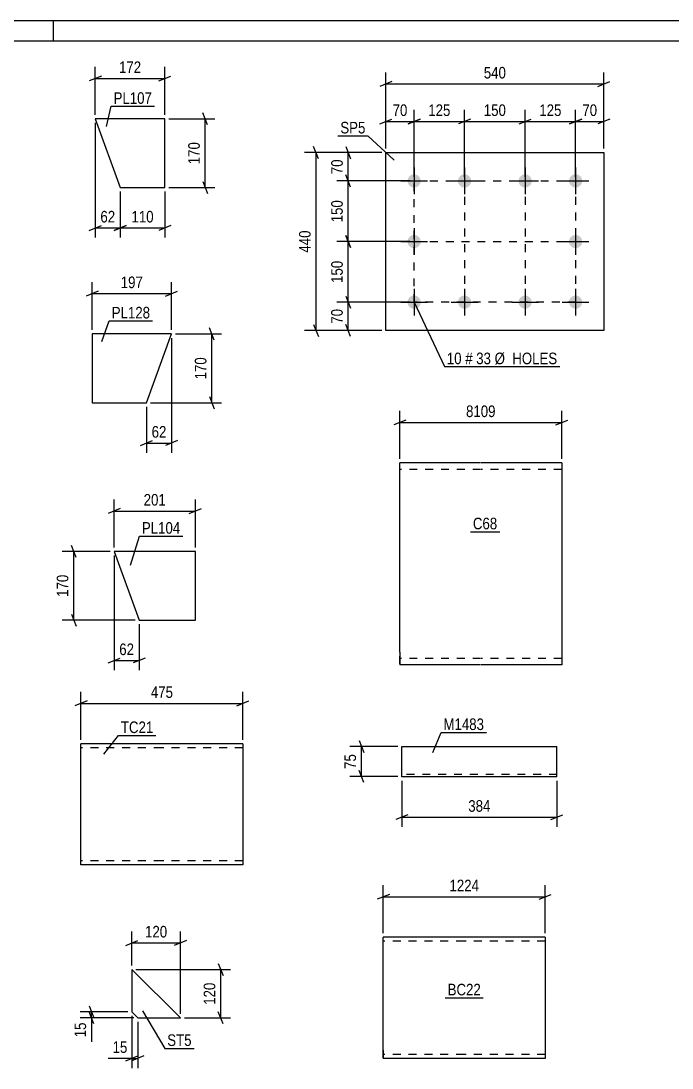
# Model space of a CAD drawing. Header units: millimetres. Extents: x 0 to 594, y 0 to 420.
# Drawn here: x 165.9 to 327.2, y 160.8 to 420 of the extents above; entities that cross this region are included whole.
import ezdxf

# ---------------------------------------------------------------- set-up
doc = ezdxf.new("R2010")
doc.units = ezdxf.units.MM
doc.linetypes.add('DXK_LINE_DOT2', pattern=[3.9198, 1.9599, -1.9599])
doc.styles.add('Arial Narrow', font='ARIALN.TTF', dxfattribs={"height": 0.2})

# ---------------------------------------------------------------- blocks, each defined once
blk = doc.blocks.new('Unknown-284929833-1131')
at = {"color": 5, "linetype": 'Continuous'}
for p, q in [((594, 420), (0, 420)), ((174, 415), (174, 420)), ((589, 415), (5, 415))]:
    blk.add_line(p, q, dxfattribs=at)
blk = doc.blocks.new('Part-284929833-7754 - 7747')
at = {"color": 2, "linetype": 'Continuous'}
for p, q in [((279.77, 310.61), (259.77, 310.61)), ((259.77, 263.81), (259.77, 310.61)), ((299.87, 310.61), (279.87, 310.61)), ((299.87, 310.61), (299.87, 260.61)), ((259.77, 263.81), (259.77, 260.61)), ((279.77, 260.61), (259.77, 260.61)), ((299.87, 260.61), (279.87, 260.61))]:
    blk.add_line(p, q, dxfattribs=at)
at = {"color": 7, "linetype": 'DXK_LINE_DOT2'}
for p, q in [((279.77, 309.01), (259.77, 309.01)), ((299.87, 309.01), (279.87, 309.01)), ((259.77, 260.85), (259.77, 263.81)), ((279.77, 262.21), (259.77, 262.21)), ((299.87, 262.21), (279.87, 262.21))]:
    blk.add_line(p, q, dxfattribs=at)
blk = doc.blocks.new('Part-284929833-5755 - 5749')
at = {"color": 2, "linetype": 'Continuous'}
for p, q in [((275.67, 193.23), (255.67, 193.23)), ((255.67, 165.23), (255.67, 193.23)), ((295.77, 193.23), (275.77, 193.23)), ((295.77, 193.23), (295.77, 193.08)), ((295.77, 193.08), (295.77, 163.23)), ((255.67, 165.23), (255.67, 163.23)), ((275.67, 163.23), (255.67, 163.23)), ((295.77, 163.23), (275.77, 163.23))]:
    blk.add_line(p, q, dxfattribs=at)
at = {"color": 7, "linetype": 'DXK_LINE_DOT2'}
for p, q in [((275.67, 192.23), (255.67, 192.23)), ((295.77, 192.23), (275.77, 192.23)), ((255.67, 163.38), (255.67, 165.23)), ((255.67, 164.23), (255.67, 164.31)), ((275.67, 164.23), (255.67, 164.23)), ((295.77, 164.23), (275.77, 164.23)), ((295.77, 164.23), (295.77, 164.31))]:
    blk.add_line(p, q, dxfattribs=at)
blk = doc.blocks.new('Part-284929833-7010 - 7004')
at = {"color": 2, "linetype": 'Continuous'}
for p, q in [((184.34, 395.77), (190.52, 378.77)), ((201.56, 395.77), (184.34, 395.77)), ((201.56, 378.77), (201.56, 395.77)), ((190.52, 378.77), (201.56, 378.77))]:
    blk.add_line(p, q, dxfattribs=at)
blk = doc.blocks.new('Part-284929833-7078 - 7072')
at = {"color": 2, "linetype": 'Continuous'}
for p, q in [((183.56, 342.52), (183.56, 325.52)), ((203.21, 342.52), (183.56, 342.52)), ((197.03, 325.52), (203.21, 342.52)), ((183.56, 325.52), (197.03, 325.52))]:
    blk.add_line(p, q, dxfattribs=at)
blk = doc.blocks.new('Part-284929833-7143 - 7137')
at = {"color": 2, "linetype": 'Continuous'}
for p, q in [((189.01, 288.7), (195.19, 271.7)), ((209.12, 288.7), (189.01, 288.7)), ((209.12, 271.7), (209.12, 288.7)), ((195.19, 271.7), (209.12, 271.7))]:
    blk.add_line(p, q, dxfattribs=at)
blk = doc.blocks.new('Part-284929833-7209 - 7202')
at = {"color": 2, "linetype": 'Continuous'}
for p, q in [((200.79, 241.1), (180.79, 241.1)), ((180.79, 213.1), (180.79, 241.1)), ((220.89, 241.1), (200.89, 241.1)), ((220.89, 241.1), (220.89, 211.1)), ((180.79, 211.1), (180.79, 213.1)), ((200.79, 211.1), (180.79, 211.1)), ((220.89, 211.1), (200.89, 211.1))]:
    blk.add_line(p, q, dxfattribs=at)
at = {"color": 7, "linetype": 'DXK_LINE_DOT2'}
for p, q in [((200.79, 240.1), (180.79, 240.1)), ((220.89, 240.1), (200.89, 240.1)), ((180.79, 211.26), (180.79, 213.1)), ((180.79, 212.1), (180.79, 212.18)), ((200.79, 212.1), (180.79, 212.1)), ((220.89, 212.1), (200.89, 212.1)), ((220.89, 212.1), (220.89, 212.18))]:
    blk.add_line(p, q, dxfattribs=at)
blk = doc.blocks.new('Part-284929833-7256 - 7250')
at = {"color": 2, "linetype": 'Continuous'}
for p, q in [((193.4, 185.24), (193.4, 174.74)), ((193.4, 185.24), (205.4, 173.24)), ((193.4, 174.74), (194.9, 173.24)), ((194.9, 173.24), (205.4, 173.24))]:
    blk.add_line(p, q, dxfattribs=at)
blk = doc.blocks.new('Bolt-284929833-7461 - 7427')
at = {"linetype": 'Continuous'}
for points in [[(263.3, 382.05, -1), (263.3, 378.75, -1)], [(275.8, 382.05, -1), (275.8, 378.75, -1)], [(290.8, 382.05, -1), (290.8, 378.75, -1)], [(303.3, 382.05, -1), (303.3, 378.75, -1)], [(263.3, 367.05, -1), (263.3, 363.75, -1)], [(303.3, 367.05, -1), (303.3, 363.75, -1)], [(263.3, 352.05, -1), (263.3, 348.75, -1)], [(275.8, 352.05, -1), (275.8, 348.75, -1)], [(290.8, 352.05, -1), (290.8, 348.75, -1)], [(303.3, 352.05, -1), (303.3, 348.75, -1)]]:
    blk.add_hatch(color=1, dxfattribs=at).paths.add_polyline_path(points)
at = {"color": 1, "linetype": 'Continuous'}
for p, q in [((263.3, 383.7), (263.3, 377.1)), ((275.8, 383.7), (275.8, 377.1)), ((290.8, 383.7), (290.8, 377.1)), ((303.3, 383.7), (303.3, 377.1)), ((260, 380.4), (266.6, 380.4)), ((272.5, 380.4), (279.1, 380.4)), ((287.5, 380.4), (294.1, 380.4)), ((300, 380.4), (306.6, 380.4)), ((263.3, 368.7), (263.3, 362.1)), ((303.3, 368.7), (303.3, 362.1)), ((260, 365.4), (266.6, 365.4)), ((300, 365.4), (306.6, 365.4)), ((263.3, 353.7), (263.3, 347.1)), ((275.8, 353.7), (275.8, 347.1)), ((290.8, 353.7), (290.8, 347.1)), ((303.3, 353.7), (303.3, 347.1)), ((260, 350.4), (266.6, 350.4)), ((272.5, 350.4), (279.1, 350.4)), ((287.5, 350.4), (294.1, 350.4)), ((300, 350.4), (306.6, 350.4))]:
    blk.add_line(p, q, dxfattribs=at)
blk = doc.blocks.new('Part-284929833-7466 - 7427')
at = {"color": 2, "linetype": 'Continuous'}
for p, q in [((256.3, 343.4), (256.3, 387.4)), ((256.3, 387.4), (310.3, 387.4)), ((310.3, 387.4), (310.3, 343.4)), ((310.3, 343.4), (256.3, 343.4))]:
    blk.add_line(p, q, dxfattribs=at)
blk = doc.blocks.new('Part-284929833-7573 - 7567')
at = {"color": 2, "linetype": 'Continuous'}
for p, q in [((260.26, 232.93), (260.26, 240.43)), ((260.26, 240.43), (298.67, 240.43)), ((298.67, 232.93), (298.67, 240.43)), ((298.67, 232.93), (260.26, 232.93))]:
    blk.add_line(p, q, dxfattribs=at)
at = {"color": 7, "linetype": 'DXK_LINE_DOT2'}
for p, q in [((298.67, 233.53), (260.26, 233.53)), ((260.26, 232.93), (260.26, 233.03))]:
    blk.add_line(p, q, dxfattribs=at)
blk = doc.blocks.new('Rectangle-284929833-11296 - 7427')
at = {"color": 1, "linetype": 'DXK_LINE_DOT2'}
blk.add_lwpolyline([(263.3, 380.4), (303.3, 380.4), (303.3, 350.4), (263.3, 350.4), (263.3, 380.4)], close=True, dxfattribs=at)
blk = doc.blocks.new('Line-284929833-11306 - 7427')
at = {"color": 1, "linetype": 'DXK_LINE_DOT2'}
blk.add_line((275.8, 380.4), (275.8, 350.4), dxfattribs=at)
blk = doc.blocks.new('Line-284929833-11313 - 7427')
at = {"color": 1, "linetype": 'DXK_LINE_DOT2'}
blk.add_line((290.8, 380.4), (290.8, 350.4), dxfattribs=at)
blk = doc.blocks.new('Line-284929833-11320 - 7427')
at = {"color": 1, "linetype": 'DXK_LINE_DOT2'}
blk.add_line((263.3, 365.4), (303.3, 365.4), dxfattribs=at)
blk = doc.blocks.new('StraightDimension-284929833-7757 - 7747')
at = {"color": 7, "linetype": 'Continuous'}
for p, q in [((259.77, 311.61), (259.77, 323.46)), ((299.87, 311.61), (299.87, 323.46)), ((261.27, 321.21), (258.27, 320.01)), ((259.77, 320.61), (299.87, 320.61)), ((298.37, 320.01), (301.37, 321.21))]:
    blk.add_line(p, q, dxfattribs=at)
at = {"color": 0}
blk.add_wipeout([(284.07, 321.36), (284.07, 325.56), (275.56, 325.56), (275.56, 321.36)], dxfattribs=at)
at = {"color": 3, "style": 'Arial Narrow'}
blk.add_text('8109', height=2.863, dxfattribs=at).set_placement((276.16, 321.96))
blk = doc.blocks.new('StraightDimension-284929833-5758 - 5749')
at = {"color": 7, "linetype": 'Continuous'}
for p, q in [((255.67, 194.23), (255.67, 206.08)), ((295.77, 194.23), (295.77, 206.08)), ((257.17, 203.83), (254.17, 202.63)), ((255.67, 203.23), (295.77, 203.23)), ((294.27, 202.63), (297.27, 203.83))]:
    blk.add_line(p, q, dxfattribs=at)
at = {"color": 0}
blk.add_wipeout([(279.98, 203.98), (279.98, 208.18), (271.46, 208.18), (271.46, 203.98)], dxfattribs=at)
at = {"color": 3, "style": 'Arial Narrow'}
blk.add_text('1224', height=2.863, dxfattribs=at).set_placement((272.06, 204.58))
blk = doc.blocks.new('StraightDimension-284929833-7058 - 7004')
at = {"color": 7, "linetype": 'Continuous'}
for p, q in [((212.16, 394.27), (210.96, 397.27)), ((202.56, 395.77), (213.96, 395.77)), ((211.56, 378.77), (211.56, 395.77)), ((202.56, 378.77), (213.96, 378.77)), ((210.96, 380.27), (212.16, 377.27))]:
    blk.add_line(p, q, dxfattribs=at)
at = {"color": 0}
blk.add_wipeout([(210.81, 390.61), (206.61, 390.61), (206.61, 383.93), (210.81, 383.93)], dxfattribs=at)
at = {"color": 3, "style": 'Arial Narrow'}
blk.add_text('170', height=2.863, rotation=90.0002, dxfattribs=at).set_placement((210.21, 384.53))
blk = doc.blocks.new('StraightDimension-284929833-7012 - 7004')
at = {"color": 7, "linetype": 'Continuous'}
for p, q in [((184.34, 396.77), (184.34, 408.62)), ((201.56, 396.77), (201.56, 408.62)), ((185.84, 406.37), (182.84, 405.17)), ((184.34, 405.77), (201.56, 405.77)), ((200.06, 405.17), (203.06, 406.37))]:
    blk.add_line(p, q, dxfattribs=at)
at = {"color": 0}
blk.add_wipeout([(196.29, 406.52), (196.29, 410.72), (189.61, 410.72), (189.61, 406.52)], dxfattribs=at)
at = {"color": 3, "style": 'Arial Narrow'}
blk.add_text('172', height=2.863, dxfattribs=at).set_placement((190.21, 407.12))
blk = doc.blocks.new('StraightDimension-284929833-7023 - 7004')
at = {"color": 7, "linetype": 'Continuous'}
for p, q in [((184.34, 394.77), (184.34, 366.37)), ((190.52, 377.77), (190.52, 366.37)), ((182.84, 368.17), (185.84, 369.37)), ((184.34, 368.77), (190.52, 368.77)), ((192.02, 369.37), (189.02, 368.17))]:
    blk.add_line(p, q, dxfattribs=at)
at = {"color": 0}
blk.add_wipeout([(189.86, 369.52), (189.86, 373.72), (185, 373.72), (185, 369.52)], dxfattribs=at)
at = {"color": 3, "style": 'Arial Narrow'}
blk.add_text('62', height=2.863, dxfattribs=at).set_placement((185.6, 370.12))
blk = doc.blocks.new('StraightDimension-284929833-7040 - 7004')
at = {"color": 7, "linetype": 'Continuous'}
for p, q in [((190.52, 377.77), (190.52, 366.37)), ((201.56, 377.77), (201.56, 366.37)), ((189.02, 368.17), (192.02, 369.37)), ((190.52, 368.77), (201.56, 368.77)), ((203.06, 369.37), (200.06, 368.17))]:
    blk.add_line(p, q, dxfattribs=at)
at = {"color": 0}
blk.add_wipeout([(199.38, 369.52), (199.38, 373.72), (192.7, 373.72), (192.7, 369.52)], dxfattribs=at)
at = {"color": 3, "style": 'Arial Narrow'}
blk.add_text('110', height=2.863, dxfattribs=at).set_placement((193.3, 370.12))
blk = doc.blocks.new('StraightDimension-284929833-7080 - 7072')
at = {"color": 7, "linetype": 'Continuous'}
for p, q in [((183.56, 343.52), (183.56, 355.37)), ((203.21, 343.52), (203.21, 355.37)), ((185.06, 353.12), (182.06, 351.92)), ((183.56, 352.52), (203.21, 352.52)), ((201.71, 351.92), (204.71, 353.12))]:
    blk.add_line(p, q, dxfattribs=at)
at = {"color": 0}
blk.add_wipeout([(196.73, 353.27), (196.73, 357.47), (190.04, 357.47), (190.04, 353.27)], dxfattribs=at)
at = {"color": 3, "style": 'Arial Narrow'}
blk.add_text('197', height=2.863, dxfattribs=at).set_placement((190.64, 353.87))
blk = doc.blocks.new('StraightDimension-284929833-7091 - 7072')
at = {"color": 7, "linetype": 'Continuous'}
for p, q in [((203.21, 341.52), (203.21, 313.12)), ((197.03, 324.52), (197.03, 313.12)), ((195.53, 314.92), (198.53, 316.12)), ((197.03, 315.52), (203.21, 315.52)), ((204.71, 316.12), (201.71, 314.92))]:
    blk.add_line(p, q, dxfattribs=at)
at = {"color": 0}
blk.add_wipeout([(202.55, 316.27), (202.55, 320.47), (197.69, 320.47), (197.69, 316.27)], dxfattribs=at)
at = {"color": 3, "style": 'Arial Narrow'}
blk.add_text('62', height=2.863, dxfattribs=at).set_placement((198.29, 316.87))
blk = doc.blocks.new('StraightDimension-284929833-7109 - 7072')
at = {"color": 7, "linetype": 'Continuous'}
for p, q in [((204.21, 342.52), (215.61, 342.52)), ((213.81, 341.02), (212.61, 344.02)), ((213.21, 325.52), (213.21, 342.52)), ((212.61, 327.02), (213.81, 324.02)), ((198.03, 325.52), (215.61, 325.52))]:
    blk.add_line(p, q, dxfattribs=at)
at = {"color": 0}
blk.add_wipeout([(212.46, 337.36), (208.26, 337.36), (208.26, 330.68), (212.46, 330.68)], dxfattribs=at)
at = {"color": 3, "style": 'Arial Narrow'}
blk.add_text('170', height=2.863, rotation=90.0002, dxfattribs=at).set_placement((211.86, 331.28))
blk = doc.blocks.new('StraightDimension-284929833-7174 - 7137')
at = {"color": 7, "linetype": 'Continuous'}
for p, q in [((188.01, 288.7), (176.16, 288.7)), ((179.61, 287.2), (178.41, 290.2)), ((179.01, 271.7), (179.01, 288.7)), ((178.41, 273.2), (179.61, 270.2)), ((194.19, 271.7), (176.16, 271.7))]:
    blk.add_line(p, q, dxfattribs=at)
at = {"color": 0}
blk.add_wipeout([(178.26, 283.54), (174.06, 283.54), (174.06, 276.86), (178.26, 276.86)], dxfattribs=at)
at = {"color": 3, "style": 'Arial Narrow'}
blk.add_text('170', height=2.863, rotation=90.0002, dxfattribs=at).set_placement((177.66, 277.46))
blk = doc.blocks.new('StraightDimension-284929833-7145 - 7137')
at = {"color": 7, "linetype": 'Continuous'}
for p, q in [((189.01, 289.7), (189.01, 301.55)), ((209.12, 289.7), (209.12, 301.55)), ((190.51, 299.3), (187.51, 298.1)), ((189.01, 298.7), (209.12, 298.7)), ((207.62, 298.1), (210.62, 299.3))]:
    blk.add_line(p, q, dxfattribs=at)
at = {"color": 0}
blk.add_wipeout([(202.41, 299.45), (202.41, 303.65), (195.72, 303.65), (195.72, 299.45)], dxfattribs=at)
at = {"color": 3, "style": 'Arial Narrow'}
blk.add_text('201', height=2.863, dxfattribs=at).set_placement((196.32, 300.05))
blk = doc.blocks.new('StraightDimension-284929833-7156 - 7137')
at = {"color": 7, "linetype": 'Continuous'}
for p, q in [((189.01, 287.7), (189.01, 259.3)), ((195.19, 270.7), (195.19, 259.3)), ((187.51, 261.1), (190.51, 262.3)), ((196.69, 262.3), (193.69, 261.1)), ((189.01, 261.7), (195.19, 261.7))]:
    blk.add_line(p, q, dxfattribs=at)
at = {"color": 0}
blk.add_wipeout([(194.53, 262.45), (194.53, 266.65), (189.67, 266.65), (189.67, 262.45)], dxfattribs=at)
at = {"color": 3, "style": 'Arial Narrow'}
blk.add_text('62', height=2.863, dxfattribs=at).set_placement((190.27, 263.05))
blk = doc.blocks.new('StraightDimension-284929833-7212 - 7202')
at = {"color": 7, "linetype": 'Continuous'}
for p, q in [((182.29, 251.7), (179.29, 250.5)), ((180.79, 242.1), (180.79, 253.95)), ((219.39, 250.5), (222.39, 251.7)), ((220.89, 242.1), (220.89, 253.95)), ((180.79, 251.1), (220.89, 251.1))]:
    blk.add_line(p, q, dxfattribs=at)
at = {"color": 0}
blk.add_wipeout([(204.18, 251.85), (204.18, 256.05), (197.5, 256.05), (197.5, 251.85)], dxfattribs=at)
at = {"color": 3, "style": 'Arial Narrow'}
blk.add_text('475', height=2.863, dxfattribs=at).set_placement((198.1, 252.45))
blk = doc.blocks.new('StraightDimension-284929833-7265 - 7250')
at = {"color": 7, "linetype": 'Continuous'}
for p, q in [((182.8, 176.24), (184, 173.24)), ((192.4, 174.74), (180.55, 174.74)), ((184, 171.74), (182.8, 174.74)), ((183.4, 173.24), (183.4, 174.74)), ((193.9, 173.24), (180.55, 173.24))]:
    blk.add_line(p, q, dxfattribs=at)
at = {"color": 0}
blk.add_wipeout([(182.65, 172.71), (178.45, 172.71), (178.45, 167.85), (182.65, 167.85)], dxfattribs=at)
at = {"color": 7, "linetype": 'Continuous'}
blk.add_line((183.4, 173.24), (183.4, 167.33), dxfattribs=at)
blk.add_line((183.4, 173.24), (183.4, 167.33), dxfattribs=at)
at = {"color": 3, "style": 'Arial Narrow'}
blk.add_text('15', height=2.863, rotation=90.0002, dxfattribs=at).set_placement((182.05, 168.45))
blk = doc.blocks.new('StraightDimension-284929833-7276 - 7250')
at = {"color": 7, "linetype": 'Continuous'}
for p, q in [((193.4, 186.24), (193.4, 194.65)), ((205.4, 174.24), (205.4, 194.65)), ((191.9, 191.2), (194.9, 192.4)), ((193.4, 191.8), (205.4, 191.8)), ((206.9, 192.4), (203.9, 191.2))]:
    blk.add_line(p, q, dxfattribs=at)
at = {"color": 0}
blk.add_wipeout([(202.75, 192.55), (202.75, 196.75), (196.06, 196.75), (196.06, 192.55)], dxfattribs=at)
at = {"color": 3, "style": 'Arial Narrow'}
blk.add_text('120', height=2.863, dxfattribs=at).set_placement((196.66, 193.15))
blk = doc.blocks.new('StraightDimension-284929833-7258 - 7250')
at = {"color": 7, "linetype": 'Continuous'}
for p, q in [((214.8, 186.74), (216, 183.74)), ((194.4, 185.24), (217.8, 185.24)), ((215.4, 173.24), (215.4, 185.24)), ((216, 171.74), (214.8, 174.74)), ((206.4, 173.24), (217.8, 173.24))]:
    blk.add_line(p, q, dxfattribs=at)
at = {"color": 0}
blk.add_wipeout([(214.65, 182.58), (210.45, 182.58), (210.45, 175.89), (214.65, 175.89)], dxfattribs=at)
at = {"color": 3, "style": 'Arial Narrow'}
blk.add_text('120', height=2.863, rotation=90.0002, dxfattribs=at).set_placement((214.05, 176.49))
blk = doc.blocks.new('StraightDimension-284929833-7285 - 7250')
at = {"color": 7, "linetype": 'Continuous'}
for p, q in [((193.4, 173.74), (193.4, 160.84)), ((194.9, 172.24), (194.9, 160.84)), ((191.9, 162.64), (194.9, 163.84)), ((196.4, 163.84), (193.4, 162.64)), ((193.4, 163.24), (194.9, 163.24))]:
    blk.add_line(p, q, dxfattribs=at)
at = {"color": 0}
blk.add_wipeout([(192.88, 163.99), (192.88, 168.19), (188.02, 168.19), (188.02, 163.99)], dxfattribs=at)
at = {"color": 7, "linetype": 'Continuous'}
blk.add_line((193.4, 163.24), (187.5, 163.24), dxfattribs=at)
blk.add_line((193.4, 163.24), (187.5, 163.24), dxfattribs=at)
at = {"color": 3, "style": 'Arial Narrow'}
blk.add_text('15', height=2.863, dxfattribs=at).set_placement((188.62, 164.59))
blk = doc.blocks.new('StraightDimension-284929833-7468 - 7427')
at = {"color": 7, "linetype": 'Continuous'}
for p, q in [((256.3, 388.4), (256.3, 407.25)), ((310.3, 388.4), (310.3, 407.25)), ((257.8, 405), (254.8, 403.8)), ((256.3, 404.4), (310.3, 404.4)), ((308.8, 403.8), (311.8, 405))]:
    blk.add_line(p, q, dxfattribs=at)
at = {"color": 0}
blk.add_wipeout([(286.64, 405.15), (286.64, 409.35), (279.96, 409.35), (279.96, 405.15)], dxfattribs=at)
at = {"color": 3, "style": 'Arial Narrow'}
blk.add_text('540', height=2.863, dxfattribs=at).set_placement((280.56, 405.75))
blk = doc.blocks.new('StraightDimension-284929833-7479 - 7427')
at = {"color": 7, "linetype": 'Continuous'}
for p, q in [((256.3, 388.4), (256.3, 397.98)), ((263.3, 381.4), (263.3, 397.98)), ((254.8, 394.53), (257.8, 395.73)), ((256.3, 395.13), (263.3, 395.13)), ((264.8, 395.73), (261.8, 394.53))]:
    blk.add_line(p, q, dxfattribs=at)
at = {"color": 0}
blk.add_wipeout([(262.23, 395.88), (262.23, 400.08), (257.37, 400.08), (257.37, 395.88)], dxfattribs=at)
at = {"color": 3, "style": 'Arial Narrow'}
blk.add_text('70', height=2.863, dxfattribs=at).set_placement((257.97, 396.48))
blk = doc.blocks.new('StraightDimension-284929833-7489 - 7427')
at = {"color": 7, "linetype": 'Continuous'}
for p, q in [((263.3, 381.4), (263.3, 397.98)), ((275.8, 381.4), (275.8, 397.98)), ((261.8, 394.53), (264.8, 395.73)), ((263.3, 395.13), (275.8, 395.13)), ((277.3, 395.73), (274.3, 394.53))]:
    blk.add_line(p, q, dxfattribs=at)
at = {"color": 0}
blk.add_wipeout([(272.89, 395.88), (272.89, 400.08), (266.21, 400.08), (266.21, 395.88)], dxfattribs=at)
at = {"color": 3, "style": 'Arial Narrow'}
blk.add_text('125', height=2.863, dxfattribs=at).set_placement((266.81, 396.48))
blk = doc.blocks.new('StraightDimension-284929833-7491 - 7427')
at = {"color": 7, "linetype": 'Continuous'}
for p, q in [((275.8, 381.4), (275.8, 397.98)), ((290.8, 381.4), (290.8, 397.98)), ((277.3, 395.73), (274.3, 394.53)), ((275.8, 395.13), (290.8, 395.13)), ((289.3, 394.53), (292.3, 395.73))]:
    blk.add_line(p, q, dxfattribs=at)
at = {"color": 0}
blk.add_wipeout([(286.64, 395.88), (286.64, 400.08), (279.96, 400.08), (279.96, 395.88)], dxfattribs=at)
at = {"color": 3, "style": 'Arial Narrow'}
blk.add_text('150', height=2.863, dxfattribs=at).set_placement((280.56, 396.48))
blk = doc.blocks.new('StraightDimension-284929833-7493 - 7427')
at = {"color": 7, "linetype": 'Continuous'}
for p, q in [((290.8, 381.4), (290.8, 397.98)), ((303.3, 381.4), (303.3, 397.98)), ((289.3, 394.53), (292.3, 395.73)), ((290.8, 395.13), (303.3, 395.13)), ((304.8, 395.73), (301.8, 394.53))]:
    blk.add_line(p, q, dxfattribs=at)
at = {"color": 0}
blk.add_wipeout([(300.39, 395.88), (300.39, 400.08), (293.71, 400.08), (293.71, 395.88)], dxfattribs=at)
at = {"color": 3, "style": 'Arial Narrow'}
blk.add_text('125', height=2.863, dxfattribs=at).set_placement((294.31, 396.48))
blk = doc.blocks.new('StraightDimension-284929833-7495 - 7427')
at = {"color": 7, "linetype": 'Continuous'}
for p, q in [((303.3, 381.4), (303.3, 397.98)), ((310.3, 388.4), (310.3, 397.98)), ((301.8, 394.53), (304.8, 395.73)), ((303.3, 395.13), (310.3, 395.13)), ((311.8, 395.73), (308.8, 394.53))]:
    blk.add_line(p, q, dxfattribs=at)
at = {"color": 0}
blk.add_wipeout([(309.23, 395.88), (309.23, 400.08), (304.37, 400.08), (304.37, 395.88)], dxfattribs=at)
at = {"color": 3, "style": 'Arial Narrow'}
blk.add_text('70', height=2.863, dxfattribs=at).set_placement((304.97, 396.48))
blk = doc.blocks.new('StraightDimension-284929833-7506 - 7427')
at = {"color": 7, "linetype": 'Continuous'}
for p, q in [((239.62, 385.9), (238.42, 388.9)), ((255.3, 387.4), (236.17, 387.4)), ((239.02, 343.4), (239.02, 387.4)), ((238.42, 344.9), (239.62, 341.9)), ((255.3, 343.4), (236.17, 343.4))]:
    blk.add_line(p, q, dxfattribs=at)
at = {"color": 0}
blk.add_wipeout([(238.27, 368.74), (234.07, 368.74), (234.07, 362.06), (238.27, 362.06)], dxfattribs=at)
at = {"color": 3, "style": 'Arial Narrow'}
blk.add_text('440', height=2.863, rotation=90.0002, dxfattribs=at).set_placement((237.67, 362.66))
blk = doc.blocks.new('StraightDimension-284929833-7517 - 7427')
at = {"color": 7, "linetype": 'Continuous'}
for p, q in [((262.3, 350.4), (244.12, 350.4)), ((246.37, 351.9), (247.57, 348.9)), ((246.97, 343.4), (246.97, 350.4)), ((247.57, 341.9), (246.37, 344.9)), ((255.3, 343.4), (244.12, 343.4))]:
    blk.add_line(p, q, dxfattribs=at)
at = {"color": 0}
blk.add_wipeout([(246.22, 349.33), (242.02, 349.33), (242.02, 344.47), (246.22, 344.47)], dxfattribs=at)
at = {"color": 3, "style": 'Arial Narrow'}
blk.add_text('70', height=2.863, rotation=90.0002, dxfattribs=at).set_placement((245.62, 345.07))
blk = doc.blocks.new('StraightDimension-284929833-7527 - 7427')
at = {"color": 7, "linetype": 'Continuous'}
for p, q in [((247.57, 363.9), (246.37, 366.9)), ((262.3, 365.4), (244.12, 365.4)), ((246.97, 350.4), (246.97, 365.4)), ((262.3, 350.4), (244.12, 350.4)), ((246.37, 351.9), (247.57, 348.9))]:
    blk.add_line(p, q, dxfattribs=at)
at = {"color": 0}
blk.add_wipeout([(246.22, 361.24), (242.02, 361.24), (242.02, 354.56), (246.22, 354.56)], dxfattribs=at)
at = {"color": 3, "style": 'Arial Narrow'}
blk.add_text('150', height=2.863, rotation=90.0002, dxfattribs=at).set_placement((245.62, 355.16))
blk = doc.blocks.new('StraightDimension-284929833-7529 - 7427')
at = {"color": 7, "linetype": 'Continuous'}
for p, q in [((247.57, 378.9), (246.37, 381.9)), ((262.3, 380.4), (244.12, 380.4)), ((246.97, 365.4), (246.97, 380.4)), ((246.37, 366.9), (247.57, 363.9)), ((262.3, 365.4), (244.12, 365.4))]:
    blk.add_line(p, q, dxfattribs=at)
at = {"color": 0}
blk.add_wipeout([(246.22, 376.24), (242.02, 376.24), (242.02, 369.56), (246.22, 369.56)], dxfattribs=at)
at = {"color": 3, "style": 'Arial Narrow'}
blk.add_text('150', height=2.863, rotation=90.0002, dxfattribs=at).set_placement((245.62, 370.16))
blk = doc.blocks.new('StraightDimension-284929833-7531 - 7427')
at = {"color": 7, "linetype": 'Continuous'}
for p, q in [((246.37, 388.9), (247.57, 385.9)), ((255.3, 387.4), (244.12, 387.4)), ((246.97, 380.4), (246.97, 387.4)), ((247.57, 378.9), (246.37, 381.9)), ((262.3, 380.4), (244.12, 380.4))]:
    blk.add_line(p, q, dxfattribs=at)
at = {"color": 0}
blk.add_wipeout([(246.22, 386.33), (242.02, 386.33), (242.02, 381.47), (246.22, 381.47)], dxfattribs=at)
at = {"color": 3, "style": 'Arial Narrow'}
blk.add_text('70', height=2.863, rotation=90.0002, dxfattribs=at).set_placement((245.62, 382.07))
blk = doc.blocks.new('StraightDimension-284929833-7586 - 7567')
at = {"color": 7, "linetype": 'Continuous'}
for p, q in [((249.66, 241.93), (250.86, 238.93)), ((259.26, 240.43), (247.41, 240.43)), ((250.26, 232.98), (250.26, 240.43)), ((250.86, 231.48), (249.66, 234.48)), ((259.26, 232.98), (247.41, 232.98))]:
    blk.add_line(p, q, dxfattribs=at)
at = {"color": 0}
blk.add_wipeout([(249.51, 239.14), (245.31, 239.14), (245.31, 234.28), (249.51, 234.28)], dxfattribs=at)
at = {"color": 3, "style": 'Arial Narrow'}
blk.add_text('75', height=2.863, rotation=90.0002, dxfattribs=at).set_placement((248.91, 234.88))
blk = doc.blocks.new('StraightDimension-284929833-7575 - 7567')
at = {"color": 7, "linetype": 'Continuous'}
for p, q in [((260.26, 231.93), (260.26, 220.53)), ((298.67, 231.93), (298.67, 220.53)), ((261.76, 223.53), (258.76, 222.33)), ((260.26, 222.93), (298.67, 222.93)), ((297.17, 222.33), (300.17, 223.53))]:
    blk.add_line(p, q, dxfattribs=at)
at = {"color": 0}
blk.add_wipeout([(282.8, 223.68), (282.8, 227.88), (276.12, 227.88), (276.12, 223.68)], dxfattribs=at)
at = {"color": 3, "style": 'Arial Narrow'}
blk.add_text('384', height=2.863, dxfattribs=at).set_placement((276.72, 224.28))
blk = doc.blocks.new('Mark-284929833-7750 - 7747')
at = {"color": 0}
blk.add_wipeout([(283.89, 294.18), (283.89, 297.18), (277.86, 297.18), (277.86, 294.18)], dxfattribs=at)
blk.add_wipeout([(283.89, 294.18), (283.89, 297.18), (277.86, 297.18), (277.86, 294.18)], dxfattribs=at)
at = {"color": 30, "linetype": 'Continuous'}
blk.add_line((277.26, 293.58), (284.49, 293.58), dxfattribs=at)
at = {"color": 3, "style": 'Arial Narrow'}
blk.add_text('C68', height=2.863, dxfattribs=at).set_placement((277.86, 294.18))
blk = doc.blocks.new('Mark-284929833-5751 - 5749')
at = {"color": 0}
blk.add_wipeout([(279.83, 178.83), (279.83, 181.83), (271.61, 181.83), (271.61, 178.83)], dxfattribs=at)
blk.add_wipeout([(279.83, 178.83), (279.83, 181.83), (271.61, 181.83), (271.61, 178.83)], dxfattribs=at)
at = {"color": 30, "linetype": 'Continuous'}
blk.add_line((271.01, 178.23), (280.43, 178.23), dxfattribs=at)
at = {"color": 3, "style": 'Arial Narrow'}
blk.add_text('BC22', height=2.863, dxfattribs=at).set_placement((271.61, 178.83))
blk = doc.blocks.new('Mark-284929833-7006 - 7004')
at = {"color": 0}
blk.add_wipeout([(198.37, 399.48), (198.37, 402.48), (188.87, 402.48), (188.87, 399.48)], dxfattribs=at)
blk.add_wipeout([(198.37, 399.48), (198.37, 402.48), (188.87, 402.48), (188.87, 399.48)], dxfattribs=at)
at = {"color": 30, "linetype": 'Continuous'}
for p, q in [((187.08, 393.88), (188.27, 398.88)), ((188.27, 398.88), (198.97, 398.88))]:
    blk.add_line(p, q, dxfattribs=at)
at = {"color": 3, "style": 'Arial Narrow'}
blk.add_text('PL107', height=2.863, dxfattribs=at).set_placement((188.87, 399.48))
blk = doc.blocks.new('Mark-284929833-7074 - 7072')
at = {"color": 0}
blk.add_wipeout([(197.91, 346.37), (197.91, 349.37), (188.41, 349.37), (188.41, 346.37)], dxfattribs=at)
blk.add_wipeout([(197.91, 346.37), (197.91, 349.37), (188.41, 349.37), (188.41, 346.37)], dxfattribs=at)
at = {"color": 30, "linetype": 'Continuous'}
for p, q in [((185.98, 340.63), (187.81, 345.77)), ((187.81, 345.77), (198.51, 345.77))]:
    blk.add_line(p, q, dxfattribs=at)
at = {"color": 3, "style": 'Arial Narrow'}
blk.add_text('PL128', height=2.863, dxfattribs=at).set_placement((188.41, 346.37))
blk = doc.blocks.new('Mark-284929833-7139 - 7137')
at = {"color": 0}
blk.add_wipeout([(205.38, 293.09), (205.38, 296.09), (195.88, 296.09), (195.88, 293.09)], dxfattribs=at)
blk.add_wipeout([(205.38, 293.09), (205.38, 296.09), (195.88, 296.09), (195.88, 293.09)], dxfattribs=at)
at = {"color": 30, "linetype": 'Continuous'}
for p, q in [((193.06, 285.27), (195.28, 292.49)), ((195.28, 292.49), (205.98, 292.49))]:
    blk.add_line(p, q, dxfattribs=at)
at = {"color": 3, "style": 'Arial Narrow'}
blk.add_text('PL104', height=2.863, dxfattribs=at).set_placement((195.88, 293.09))
blk = doc.blocks.new('Mark-284929833-7205 - 7202')
at = {"color": 0}
blk.add_wipeout([(198.7, 243.75), (198.7, 246.75), (190.67, 246.75), (190.67, 243.75)], dxfattribs=at)
blk.add_wipeout([(198.7, 243.75), (198.7, 246.75), (190.67, 246.75), (190.67, 243.75)], dxfattribs=at)
at = {"color": 30, "linetype": 'Continuous'}
for p, q in [((186.43, 238.5), (190.07, 243.15)), ((190.07, 243.15), (199.3, 243.15))]:
    blk.add_line(p, q, dxfattribs=at)
at = {"color": 3, "style": 'Arial Narrow'}
blk.add_text('TC21', height=2.863, dxfattribs=at).set_placement((190.67, 243.75))
blk = doc.blocks.new('Mark-284929833-7252 - 7250')
at = {"color": 0}
blk.add_wipeout([(208.19, 166.31), (208.19, 169.31), (202.16, 169.31), (202.16, 166.31)], dxfattribs=at)
blk.add_wipeout([(208.19, 166.31), (208.19, 169.31), (202.16, 169.31), (202.16, 166.31)], dxfattribs=at)
at = {"color": 30, "linetype": 'Continuous'}
for p, q in [((196.06, 175), (201.56, 165.71)), ((201.56, 165.71), (208.79, 165.71))]:
    blk.add_line(p, q, dxfattribs=at)
at = {"color": 3, "style": 'Arial Narrow'}
blk.add_text('ST5', height=2.863, dxfattribs=at).set_placement((202.16, 166.31))
blk = doc.blocks.new('Mark-284929833-7462 - 7427')
at = {"color": 0}
blk.add_wipeout([(251.24, 392.16), (251.24, 395.16), (245.03, 395.16), (245.03, 392.16)], dxfattribs=at)
blk.add_wipeout([(251.24, 392.16), (251.24, 395.16), (245.03, 395.16), (245.03, 392.16)], dxfattribs=at)
at = {"color": 30, "linetype": 'Continuous'}
for p in [(244.43, 391.56), (258.4, 385.51)]:
    blk.add_line(p, (251.84, 391.56), dxfattribs=at)
at = {"color": 3, "style": 'Arial Narrow'}
blk.add_text('SP5', height=2.863, dxfattribs=at).set_placement((245.03, 392.16))
blk = doc.blocks.new('Mark-284929833-7457 - 7427')
at = {"color": 0}
blk.add_wipeout([(275.06, 335.04), (275.06, 338.04), (271.4, 338.04), (271.4, 335.04)], dxfattribs=at)
blk.add_wipeout([(275.06, 335.04), (275.06, 338.04), (271.4, 338.04), (271.4, 335.04)], dxfattribs=at)
at = {"color": 7, "linetype": 'Continuous'}
blk.add_line((263.3, 350.4), (270.8, 334.44), dxfattribs=at)
at = {"color": 0}
blk.add_wipeout([(277.78, 335.04), (277.78, 338.04), (275.96, 338.04), (275.96, 335.04)], dxfattribs=at)
blk.add_wipeout([(277.78, 335.04), (277.78, 338.04), (275.96, 338.04), (275.96, 335.04)], dxfattribs=at)
at = {"color": 3, "style": 'Arial Narrow'}
blk.add_text('10', height=2.863, dxfattribs=at).set_placement((271.4, 335.04))
at = {"color": 0}
blk.add_wipeout([(282.34, 335.04), (282.34, 338.04), (278.68, 338.04), (278.68, 335.04)], dxfattribs=at)
blk.add_wipeout([(282.34, 335.04), (282.34, 338.04), (278.68, 338.04), (278.68, 335.04)], dxfattribs=at)
at = {"color": 3, "style": 'Arial Narrow'}
blk.add_text('#', height=2.86, dxfattribs=at).set_placement((275.96, 335.04))
at = {"color": 0}
blk.add_wipeout([(298.77, 335.04), (298.77, 338.04), (283.24, 338.04), (283.24, 335.04)], dxfattribs=at)
blk.add_wipeout([(298.77, 335.04), (298.77, 338.04), (283.24, 338.04), (283.24, 335.04)], dxfattribs=at)
at = {"color": 7, "linetype": 'Continuous'}
blk.add_line((270.8, 334.44), (299.37, 334.44), dxfattribs=at)
at = {"color": 3, "style": 'Arial Narrow'}
for s, p in [('33', (278.68, 335.04)), ('Ø  HOLES', (283.24, 335.04))]:
    blk.add_text(s, height=2.863, dxfattribs=at).set_placement(p)
blk = doc.blocks.new('Mark-284929833-7569 - 7567')
at = {"color": 0}
blk.add_wipeout([(280.62, 244.5), (280.62, 247.5), (270.57, 247.5), (270.57, 244.5)], dxfattribs=at)
blk.add_wipeout([(280.62, 244.5), (280.62, 247.5), (270.57, 247.5), (270.57, 244.5)], dxfattribs=at)
at = {"color": 30, "linetype": 'Continuous'}
for p, q in [((267.97, 238.91), (269.97, 243.9)), ((269.97, 243.9), (281.22, 243.9))]:
    blk.add_line(p, q, dxfattribs=at)
at = {"color": 3, "style": 'Arial Narrow'}
blk.add_text('M1483', height=2.863, dxfattribs=at).set_placement((270.57, 244.5))

msp = doc.modelspace()

# ---------------------------------------------------------------- block references
for name in ['Unknown-284929833-1131', 'Part-284929833-7010 - 7004', 'Part-284929833-7466 - 7427', 'Bolt-284929833-7461 - 7427', 'Rectangle-284929833-11296 - 7427', 'Line-284929833-11306 - 7427', 'Line-284929833-11313 - 7427', 'Line-284929833-11320 - 7427', 'Part-284929833-7078 - 7072', 'Part-284929833-7754 - 7747', 'Part-284929833-7143 - 7137', 'Part-284929833-7209 - 7202', 'Part-284929833-7573 - 7567', 'Part-284929833-5755 - 5749', 'Part-284929833-7256 - 7250']:
    msp.add_blockref(name, (0, 0))

# ---------------------------------------------------------------- next in the draw order: block references
for name in ['StraightDimension-284929833-7468 - 7427', 'StraightDimension-284929833-7058 - 7004', 'StraightDimension-284929833-7023 - 7004', 'StraightDimension-284929833-7080 - 7072', 'StraightDimension-284929833-7091 - 7072', 'StraightDimension-284929833-7757 - 7747', 'Mark-284929833-7750 - 7747', 'StraightDimension-284929833-7174 - 7137', 'StraightDimension-284929833-7212 - 7202', 'Mark-284929833-7569 - 7567', 'StraightDimension-284929833-7586 - 7567', 'StraightDimension-284929833-5758 - 5749', 'Mark-284929833-5751 - 5749', 'StraightDimension-284929833-7265 - 7250']:
    msp.add_blockref(name, (0, 0))

# ---------------------------------------------------------------- next in the draw order: block references
for name in ['StraightDimension-284929833-7012 - 7004', 'StraightDimension-284929833-7479 - 7427', 'StraightDimension-284929833-7040 - 7004', 'StraightDimension-284929833-7109 - 7072', 'StraightDimension-284929833-7145 - 7137', 'StraightDimension-284929833-7156 - 7137', 'Mark-284929833-7205 - 7202', 'StraightDimension-284929833-7575 - 7567', 'StraightDimension-284929833-7276 - 7250']:
    msp.add_blockref(name, (0, 0))

# ---------------------------------------------------------------- next in the draw order: block references
for name in ['Mark-284929833-7006 - 7004', 'StraightDimension-284929833-7489 - 7427', 'StraightDimension-284929833-7506 - 7427', 'Mark-284929833-7074 - 7072', 'Mark-284929833-7139 - 7137', 'StraightDimension-284929833-7258 - 7250']:
    msp.add_blockref(name, (0, 0))

# ---------------------------------------------------------------- next in the draw order: block references
for name in ['StraightDimension-284929833-7491 - 7427', 'StraightDimension-284929833-7517 - 7427', 'StraightDimension-284929833-7285 - 7250']:
    msp.add_blockref(name, (0, 0))

# ---------------------------------------------------------------- next in the draw order: block references
for name in ['StraightDimension-284929833-7493 - 7427', 'StraightDimension-284929833-7527 - 7427', 'Mark-284929833-7252 - 7250']:
    msp.add_blockref(name, (0, 0))

# ---------------------------------------------------------------- next in the draw order: block references
for name in ['StraightDimension-284929833-7495 - 7427', 'StraightDimension-284929833-7529 - 7427', 'Mark-284929833-7457 - 7427']:
    msp.add_blockref(name, (0, 0))

# ---------------------------------------------------------------- next in the draw order: block references
msp.add_blockref('StraightDimension-284929833-7531 - 7427', (0, 0))

# ---------------------------------------------------------------- next in the draw order: block references
msp.add_blockref('Mark-284929833-7462 - 7427', (0, 0))

doc.saveas('drawing.dxf')
